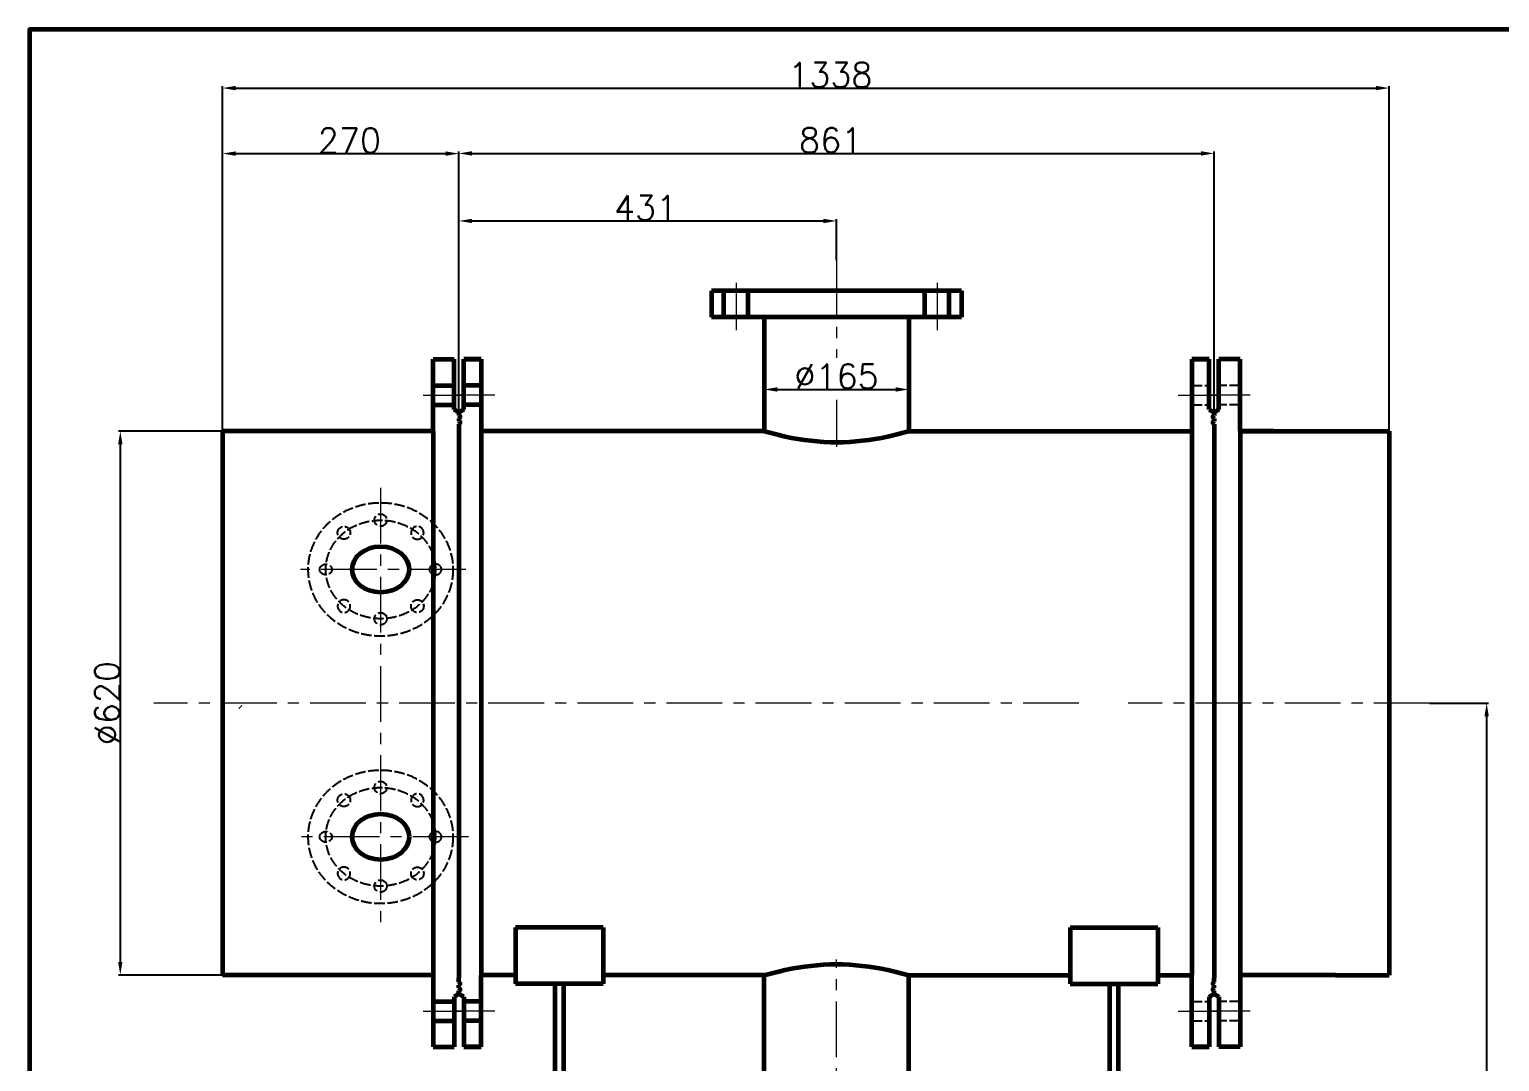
# Paper-space layout '冷却器总图' of a CAD drawing. Header units: millimetres. Extents: x 32 to 2831, y 35 to 4054.
# Drawn here: x 32 to 1708, y 2877 to 4054 of the extents above; entities that cross this region are included whole.
import ezdxf

# ---------------------------------------------------------------- set-up
doc = ezdxf.new("R2010")
doc.units = ezdxf.units.MM
doc.header["$PDMODE"] = 35
doc.header["$PDSIZE"] = -0.5
doc.linetypes.add('ACAD_ISO02W100', pattern=[15, 12, -3])
doc.linetypes.add('CENTERX2', pattern=[101.6, 63.5, -12.7, 12.7, -12.7])
for name, color, linetype, lineweight in [('fuzhuxian2', 20, 'Continuous', 25), ('中心线．点画线', 6, 'CENTERX2', 20), ('粗实线', 250, 'Continuous', 60), ('细实线０.18', 5, 'Continuous', 18), ('虚小', 233, 'ACAD_ISO02W100', 25)]:
    doc.layers.add(name, color=color, linetype=linetype, lineweight=lineweight)
doc.styles.get("Standard").update_dxf_attribs({"font": 'txt', "bigfont": 'gbcbig.shx'})
doc.dimstyles.new('圆引出', dxfattribs={"dimtxt": 28, "dimasz": 15, "dimexe": 2, "dimexo": 0, "dimgap": 1, "dimtad": 1, "dimtoh": 1, "dimdec": 0, "dimtxsty": 'Standard', "dimcen": 2.5, "dimadec": 0, "dimazin": 0, "dimtfac": 1, "dimtdec": 0, "dimtofl": 0, "dimtmove": 0, "dimatfit": 2, "dimfxl": 1, "dimarcsym": 0})

# ---------------------------------------------------------------- blocks, each defined once
blk = doc.blocks.new('*D66')
at = {"layer": 'Defpoints', "color": 0}
for p in [(1383, 3912.4), (522, 3617.1), (1383, 3617.1)]:
    blk.add_point(p, dxfattribs=at)
at = {"layer": '细实线０.18', "color": 0, "lineweight": -2}
for p, q in [((522, 3617.1), (522, 3914.4)), ((537, 3912.4), (1368, 3912.4)), ((1383, 3617.1), (1383, 3914.4))]:
    blk.add_line(p, q, dxfattribs=at)
at = {"layer": '细实线０.18', "color": 0}
for points in [[(537, 3914.9), (537, 3909.9), (522, 3912.4)], [(1368, 3914.9), (1368, 3909.9), (1383, 3912.4)]]:
    blk.add_solid(points, dxfattribs=at)
at = {"layer": '细实线０.18', "color": 0, "insert": (945.8, 3927.4), "char_height": 28, "attachment_point": 5}
blk.add_mtext('861', dxfattribs=at)
blk = doc.blocks.new('*D67')
at = {"layer": 'Defpoints', "color": 0}
for p in [(952.5, 3835.4), (952.5, 3790.8), (522, 3617.1)]:
    blk.add_point(p, dxfattribs=at)
at = {"layer": '细实线０.18', "color": 0, "lineweight": -2}
for p, q in [((522, 3617.1), (522, 3837.4)), ((537, 3835.4), (937.5, 3835.4)), ((952.5, 3790.8), (952.5, 3837.4))]:
    blk.add_line(p, q, dxfattribs=at)
at = {"layer": '细实线０.18', "color": 0}
for points in [[(537, 3837.9), (537, 3832.9), (522, 3835.4)], [(937.5, 3837.9), (937.5, 3832.9), (952.5, 3835.4)]]:
    blk.add_solid(points, dxfattribs=at)
at = {"layer": '细实线０.18', "color": 0, "insert": (734.8, 3850.4), "char_height": 28, "attachment_point": 5}
blk.add_mtext('431', dxfattribs=at)
blk = doc.blocks.new('*D68')
at = {"layer": 'Defpoints', "color": 0}
for p in [(522, 3912.2), (522, 3617.1), (252.5, 3595.7)]:
    blk.add_point(p, dxfattribs=at)
at = {"layer": '细实线０.18', "color": 0, "lineweight": -2}
for p, q in [((252.5, 3595.7), (252.5, 3914.2)), ((267.5, 3912.2), (507, 3912.2)), ((522, 3617.1), (522, 3914.2))]:
    blk.add_line(p, q, dxfattribs=at)
at = {"layer": '细实线０.18', "color": 0}
for points in [[(267.5, 3914.7), (267.5, 3909.7), (252.5, 3912.2)], [(507, 3914.7), (507, 3909.7), (522, 3912.2)]]:
    blk.add_solid(points, dxfattribs=at)
at = {"layer": '细实线０.18', "color": 0, "insert": (397.1, 3927.2), "char_height": 28, "attachment_point": 5}
blk.add_mtext('270', dxfattribs=at)
blk = doc.blocks.new('*D69')
at = {"layer": 'Defpoints', "color": 0}
for p in [(252.5, 3595.7), (135.9, 2975.7), (252.5, 2975.7)]:
    blk.add_point(p, dxfattribs=at)
at = {"layer": '细实线０.18', "color": 0, "lineweight": -2}
for p, q in [((252.5, 3595.7), (133.9, 3595.7)), ((135.9, 3580.7), (135.9, 2990.7)), ((252.5, 2975.7), (133.9, 2975.7))]:
    blk.add_line(p, q, dxfattribs=at)
at = {"layer": '细实线０.18', "color": 0}
for points in [[(133.4, 3580.7), (138.4, 3580.7), (135.9, 3595.7)], [(133.4, 2990.7), (138.4, 2990.7), (135.9, 2975.7)]]:
    blk.add_solid(points, dxfattribs=at)
at = {"layer": '细实线０.18', "color": 0, "insert": (120.9, 3285.7), "char_height": 28, "attachment_point": 5, "rotation": 90}
blk.add_mtext('%%C620', dxfattribs=at)
blk = doc.blocks.new('*D70')
at = {"layer": 'Defpoints', "color": 0}
for p in [(1628.6, 3285.7), (1635.7, 2345.7), (1693.7, 2345.7)]:
    blk.add_point(p, dxfattribs=at)
at = {"layer": '细实线０.18', "color": 0, "lineweight": -2}
for p, q in [((1628.6, 3285.7), (1695.7, 3285.7)), ((1693.7, 3270.7), (1693.7, 2360.7)), ((1635.7, 2345.7), (1695.7, 2345.7))]:
    blk.add_line(p, q, dxfattribs=at)
at = {"layer": '细实线０.18', "color": 0}
for points in [[(1691.2, 3270.7), (1696.2, 3270.7), (1693.7, 3285.7)], [(1691.2, 2360.7), (1696.2, 2360.7), (1693.7, 2345.7)]]:
    blk.add_solid(points, dxfattribs=at)
at = {"layer": '细实线０.18', "color": 0, "insert": (1678.7, 2824.7), "char_height": 28, "attachment_point": 5, "rotation": 90}
blk.add_mtext('940', dxfattribs=at)
blk = doc.blocks.new('*D75')
at = {"layer": 'Defpoints', "color": 0}
for p in [(870, 3660.7), (1035, 3660.7), (1035, 3643.3)]:
    blk.add_point(p, dxfattribs=at)
at = {"layer": '细实线０.18', "color": 0, "lineweight": -2}
for p, q in [((870, 3660.7), (870, 3641.3)), ((1035, 3660.7), (1035, 3641.3)), ((885, 3643.3), (1020, 3643.3))]:
    blk.add_line(p, q, dxfattribs=at)
at = {"layer": '细实线０.18', "color": 0}
for points in [[(885, 3645.8), (885, 3640.8), (870, 3643.3)], [(1020, 3645.8), (1020, 3640.8), (1035, 3643.3)]]:
    blk.add_solid(points, dxfattribs=at)
at = {"layer": '细实线０.18', "color": 0, "insert": (952.5, 3658.3), "char_height": 28, "attachment_point": 5}
blk.add_mtext('%%C165', dxfattribs=at)
blk = doc.blocks.new('*D79')
at = {"layer": 'Defpoints', "color": 0}
for p in [(1582.5, 3986.9), (252.5, 3595.7), (1582.5, 3595.7)]:
    blk.add_point(p, dxfattribs=at)
at = {"layer": 'fuzhuxian2', "color": 0, "lineweight": -2}
for p, q in [((252.5, 3595.7), (252.5, 3988.9)), ((267.5, 3986.9), (1567.5, 3986.9)), ((1582.5, 3595.7), (1582.5, 3988.9))]:
    blk.add_line(p, q, dxfattribs=at)
at = {"layer": 'fuzhuxian2', "color": 0}
for points in [[(267.5, 3989.4), (267.5, 3984.4), (252.5, 3986.9)], [(1567.5, 3989.4), (1567.5, 3984.4), (1582.5, 3986.9)]]:
    blk.add_solid(points, dxfattribs=at)
at = {"layer": 'fuzhuxian2', "color": 0, "insert": (945.4, 4001.9), "char_height": 28, "attachment_point": 5}
blk.add_mtext('1338', dxfattribs=at)

psp = doc.layouts.new('冷却器总图')

# ---------------------------------------------------------------- linework, layer by layer
at = {"layer": '中心线．点画线'}
for p, q in [((952.5, 3790.8), (952.5, 3679.5)), ((837.9, 3764.7), (837.9, 3711)), ((1067.1, 3764.7), (1067.1, 3711)), ((481.1, 3636.7), (528.5, 3636.7)), ((562.9, 3636.7), (515.5, 3636.7)), ((952.5, 3631.3), (952.5, 3578)), ((1342.1, 3636.7), (1389.5, 3636.7)), ((1423.9, 3636.7), (1376.5, 3636.7)), ((432.7, 3531.2), (432.7, 3024.8)), ((529.9, 3438.1), (341.4, 3438.1)), ((1228.6, 3285.7), (174.1, 3285.7)), ((1228.6, 3285.7), (174.1, 3285.7)), ((1628.6, 3285.7), (1284.9, 3285.7)), ((532.9, 3133.3), (338.4, 3133.3)), ((952.5, 2780.6), (952.5, 2993.4)), ((481.1, 2934.7), (528.5, 2934.7)), ((562.9, 2934.7), (515.5, 2934.7)), ((1342.1, 2934.7), (1389.5, 2934.7)), ((1423.9, 2934.7), (1376.5, 2934.7))]:
    psp.add_line(p, q, dxfattribs=at)
at = {"layer": '粗实线'}
for p, q in [((1095, 3755.7), (810, 3755.7)), ((810, 3755.7), (810, 3725.7)), ((823.9, 3725.7), (823.9, 3755.7)), ((851.9, 3725.7), (851.9, 3755.7)), ((1053.1, 3725.7), (1053.1, 3755.7)), ((1081.1, 3725.7), (1081.1, 3755.7)), ((1095, 3755.7), (1095, 3725.7)), ((1095, 3725.7), (810, 3725.7)), ((870, 3725.7), (870, 3595.7)), ((1035, 3725.7), (1035, 3595.7)), ((492.5, 3677.7), (516.5, 3677.7)), ((492.5, 3595.7), (492.5, 3677.7)), ((516.5, 3620.4), (516.5, 3677.7)), ((547.5, 3677.7), (527.5, 3677.7)), ((527.5, 3620.4), (527.5, 3677.7)), ((527.5, 3677.7), (547.5, 3677.7)), ((547.5, 3677.7), (547.5, 3595.7)), ((1357.5, 3677.7), (1377.5, 3677.7)), ((1377.5, 3677.7), (1357.5, 3677.7)), ((1357.5, 3677.7), (1357.5, 3595.7)), ((1377.5, 3620.4), (1377.5, 3677.7)), ((1412.5, 3677.7), (1388.5, 3677.7)), ((1388.5, 3620.4), (1388.5, 3677.7)), ((1412.5, 3595.7), (1412.5, 3677.7)), ((492.5, 3647.7), (516.5, 3647.7)), ((547.5, 3647.7), (527.5, 3647.7)), ((492.5, 3625.7), (516.5, 3625.7)), ((547.5, 3625.7), (527.5, 3625.7)), ((522, 3617.1), (516.5, 3620.4)), ((527.5, 3620.4), (522, 3617.1)), ((522, 3617.1), (522, 3613.7)), ((522, 3610.3), (522, 3607.2)), ((522, 3603.8), (522, 3599)), ((1377.5, 3620.4), (1383, 3617.1)), ((1388.5, 3620.4), (1383, 3617.1)), ((1383, 3617.1), (1383, 3613.7)), ((1383, 3610.3), (1383, 3607.2)), ((1383, 3603.8), (1383, 3599)), ((492.5, 3595.7), (252.5, 3595.7)), ((252.5, 3595.7), (252.5, 2975.7)), ((492.5, 3595.7), (492.5, 2975.7)), ((522, 3599), (522, 2972.4)), ((551.5, 3595.7), (547.5, 3595.7)), ((547.5, 3595.7), (547.5, 2975.7)), ((676.7, 3595.7), (551.5, 3595.7)), ((756.7, 3595.7), (676.7, 3595.7)), ((870, 3595.7), (756.7, 3595.7)), ((1035, 3595.7), (1357.5, 3595.7)), ((1357.5, 3595.7), (1357.5, 2975.7)), ((1383, 3599), (1383, 2972.4)), ((1451.2, 3595.7), (1412.5, 3595.7)), ((1412.5, 3595.7), (1582.5, 3595.7)), ((1412.5, 3595.7), (1412.5, 2975.7)), ((1582.5, 3595.7), (1582.5, 2975.7)), ((273.2, 3280.7), (272.5, 3281.4)), ((686.3, 3030.1), (586.3, 3030.1)), ((586.3, 3030.1), (586.3, 2975.7)), ((686.3, 3030.1), (686.3, 2975.7)), ((1218.7, 3030.1), (1318.7, 3030.1)), ((1218.7, 3030.1), (1218.7, 2975.7)), ((1318.7, 3030.1), (1318.7, 2975.7)), ((383.8, 2975.7), (252.5, 2975.7)), ((420.3, 2975.7), (383.8, 2975.7)), ((492.5, 2975.7), (420.3, 2975.7)), ((492.5, 2975.7), (492.5, 2893.7)), ((522, 2967.6), (522, 2972.4)), ((551.5, 2975.7), (547.5, 2975.7)), ((547.5, 2893.7), (547.5, 2975.7)), ((586.3, 2975.7), (551.5, 2975.7)), ((586.3, 2975.7), (586.3, 2965.7)), ((686.3, 2975.7), (686.3, 2965.7)), ((870, 2975.7), (686.3, 2975.7)), ((756.7, 2975.7), (686.3, 2975.7)), ((870, 2845.7), (870, 2975.7)), ((1035, 2975.7), (1193.2, 2975.7)), ((1035, 2845.7), (1035, 2975.7)), ((1193.2, 2975.7), (1218.7, 2975.7)), ((1218.7, 2975.7), (1218.7, 2965.7)), ((1318.7, 2975.7), (1318.7, 2965.7)), ((1318.7, 2975.7), (1357.5, 2975.7)), ((1357.5, 2893.7), (1357.5, 2975.7)), ((1383, 2967.6), (1383, 2972.4)), ((1412.5, 2975.7), (1412.5, 2893.7)), ((1451.2, 2975.7), (1412.5, 2975.7)), ((1521.2, 2975.7), (1441.4, 2975.7)), ((1521.2, 2975.7), (1582.5, 2975.7)), ((522, 2954.3), (516.5, 2951)), ((516.5, 2951), (516.5, 2893.7)), ((522, 2961.1), (522, 2964.2)), ((522, 2954.3), (522, 2957.7)), ((527.5, 2951), (522, 2954.3)), ((527.5, 2951), (527.5, 2893.7)), ((686.3, 2965.7), (586.3, 2965.7)), ((631.3, 2965.7), (631.3, 2825.7)), ((641.3, 2965.7), (641.3, 2825.7)), ((1218.7, 2965.7), (1318.7, 2965.7)), ((1263.7, 2965.7), (1263.7, 2825.7)), ((1273.7, 2965.7), (1273.7, 2825.7)), ((1377.5, 2951), (1383, 2954.3)), ((1377.5, 2951), (1377.5, 2893.7)), ((1383, 2961.1), (1383, 2964.2)), ((1383, 2954.3), (1383, 2957.7)), ((1383, 2954.3), (1388.5, 2951)), ((1388.5, 2951), (1388.5, 2893.7)), ((492.5, 2945.7), (516.5, 2945.7)), ((547.5, 2945.7), (527.5, 2945.7)), ((492.5, 2923.7), (516.5, 2923.7)), ((547.5, 2923.7), (527.5, 2923.7)), ((492.5, 2893.7), (516.5, 2893.7)), ((547.5, 2893.7), (527.5, 2893.7)), ((527.5, 2893.7), (547.5, 2893.7)), ((1357.5, 2893.7), (1377.5, 2893.7)), ((1377.5, 2893.7), (1357.5, 2893.7)), ((1412.5, 2893.7), (1388.5, 2893.7))]:
    psp.add_line(p, q, dxfattribs=at)
psp.add_lwpolyline([(32.3, 34.8), (2831.4, 34.8), (2831.4, 4053.8), (32.3, 4053.8)], close=True, dxfattribs=at)
for centre, start, end in [((521.7, 3612), 279.9255, 80.0745), ((521.7, 3605.5), 279.9255, 80.0745), ((1383.3, 3612), 99.9255, 260.0745), ((1383.3, 3605.5), 99.9255, 260.0745), ((521.7, 2965.9), 279.9255, 80.0745), ((1383.3, 2965.9), 99.9255, 260.0745), ((521.7, 2959.4), 279.9255, 80.0745), ((1383.3, 2959.4), 99.9255, 260.0745)]:
    psp.add_arc(centre, 1.74, start, end, dxfattribs=at)
for centre in [(432.7, 3438.1), (432.7, 3133.3)]:
    psp.add_ellipse(centre, major_axis=(32.5, 0), ratio=0.805029, dxfattribs=at)
for points in [[(870, 3595.7), (894.1, 3589.8), (952.5, 3583.3), (1010.9, 3589.8), (1035, 3595.7)], [(870, 2975.7), (894.1, 2981.6), (952.5, 2988.1), (1010.9, 2981.6), (1035, 2975.7)]]:
    psp.add_spline(points, degree=3, dxfattribs=at)
at = {"layer": '细实线０.18'}
for p, q in [((637.1, 3595.7), (650.7, 3595.7)), ((1255.1, 3594.8), (1254.2, 3595.7)), ((810, 2975.7), (769.1, 2975.7))]:
    psp.add_line(p, q, dxfattribs=at)
at = {"layer": '虚小'}
for p, q in [((1357.5, 3647.7), (1377.5, 3647.7)), ((1412.5, 3647.7), (1388.5, 3647.7)), ((1357.5, 3625.7), (1377.5, 3625.7)), ((1412.5, 3625.7), (1388.5, 3625.7)), ((1357.5, 2945.7), (1377.5, 2945.7)), ((1412.5, 2945.7), (1388.5, 2945.7)), ((1357.5, 2923.7), (1377.5, 2923.7)), ((1412.5, 2923.7), (1388.5, 2923.7))]:
    psp.add_line(p, q, dxfattribs=at)
for centre in [(432.7, 3494.3), (432.7, 3381.9), (432.7, 3189.5), (432.7, 3077.1)]:
    psp.add_circle(centre, 7, dxfattribs=at)
for centre, major_axis, ratio in [((390.9, 3479.9), (1.54, 7.09), 0.996304), ((370.2, 3438.1), (-7, 0), 0.864496), ((474.6, 3396.3), (-1.54, -7.09), 0.996304), ((390.9, 3175.1), (1.54, 7.09), 0.996304), ((370.2, 3133.3), (-7, 0), 0.864496), ((474.6, 3091.5), (-1.54, -7.09), 0.996304)]:
    psp.add_ellipse(centre, major_axis=major_axis, ratio=ratio, dxfattribs=at)
at = {"layer": '虚小', "extrusion": (0, 0, -1)}
for centre, major_axis, ratio in [((474.6, 3479.9), (-1.54, 7.09), 0.996304), ((495.2, 3438.1), (7, 0), 0.864496), ((390.9, 3396.3), (1.54, -7.09), 0.996304), ((474.6, 3175.1), (-1.54, 7.09), 0.996304), ((495.2, 3133.3), (7, 0), 0.864496), ((390.9, 3091.5), (1.54, -7.09), 0.996304)]:
    psp.add_ellipse(centre, major_axis=major_axis, ratio=ratio, dxfattribs=at)
at = {"layer": '虚小'}
for points, knots in [([(515.2, 3438.1), (515.2, 3441.2), (515, 3444.4), (514.1, 3451.6), (513.1, 3455.7), (510.6, 3463.7), (509, 3467.5), (505.3, 3474.7), (503.2, 3478.1), (498.5, 3484.4), (495.9, 3487.3), (490.5, 3492.7), (487.6, 3495.2), (481.7, 3499.6), (478.6, 3501.6), (470.5, 3506.1), (465.4, 3508.3), (455.1, 3511.6), (449.8, 3512.8), (439.2, 3514.2), (433.9, 3514.4), (423.2, 3513.9), (417.9, 3513.2), (407.4, 3510.8), (402.2, 3509.1), (392.1, 3504.7), (387.2, 3502), (378.8, 3496.1), (375.2, 3493.1), (368.6, 3486.4), (365.5, 3482.6), (360, 3474.5), (357.6, 3470.1), (354.1, 3461.6), (352.8, 3457.6), (351, 3449.4), (350.4, 3445.1), (350.1, 3436.7), (350.3, 3432.4), (351.5, 3424), (352.5, 3419.9), (355, 3412), (356.7, 3408.2), (360.4, 3401), (362.6, 3397.6), (367.4, 3391.3), (370, 3388.4), (375.4, 3383), (378.3, 3380.6), (384.4, 3376.2), (387.5, 3374.2), (395.6, 3369.8), (400.7, 3367.7), (411.1, 3364.4), (416.4, 3363.3), (427.1, 3362), (432.5, 3361.8), (443.2, 3362.4), (448.6, 3363.2), (459.1, 3365.7), (464.3, 3367.5), (474.4, 3372.1), (479.3, 3374.9), (487.6, 3380.9), (491.1, 3384), (497.7, 3390.7), (500.7, 3394.5), (506, 3402.7), (508.3, 3407.1), (511.7, 3415.6), (512.9, 3419.6), (514.6, 3427.8), (515.1, 3432), (515.2, 3436.9), (515.2, 3437.5), (515.2, 3438.1)], [0, 0, 0, 0, 0.106364, 0.106364, 0.249972, 0.249972, 0.39358, 0.39358, 0.537188, 0.537188, 0.680796, 0.680796, 0.824404, 0.824404, 0.968012, 0.968012, 1.188151, 1.188151, 1.408289, 1.408289, 1.628428, 1.628428, 1.848566, 1.848566, 2.068705, 2.068705, 2.288844, 2.288844, 2.466433, 2.466433, 2.644022, 2.644022, 2.821611, 2.821611, 2.965753, 2.965753, 3.109895, 3.109895, 3.254037, 3.254037, 3.398179, 3.398179, 3.542321, 3.542321, 3.686463, 3.686463, 3.830605, 3.830605, 3.974747, 3.974747, 4.118889, 4.118889, 4.340257, 4.340257, 4.561624, 4.561624, 4.782992, 4.782992, 5.004359, 5.004359, 5.225727, 5.225727, 5.447095, 5.447095, 5.622935, 5.622935, 5.798775, 5.798775, 5.974615, 5.974615, 6.11848, 6.11848, 6.262345, 6.262345, 6.283185, 6.283185, 6.283185, 6.283185]), ([(495.2, 3438.1), (495.2, 3440.4), (495.1, 3442.6), (494.5, 3447.1), (494, 3449.3), (492.3, 3455.9), (490.5, 3460.1), (487.2, 3465.8), (486.1, 3467.6), (483.4, 3471.3), (481.7, 3473.2), (478.3, 3476.7), (476.5, 3478.4), (469.9, 3483.7), (464.7, 3486.7), (456.1, 3490.3), (452.9, 3491.4), (447, 3492.9), (444.4, 3493.4), (439.1, 3494), (436.4, 3494.2), (430.4, 3494.3), (427.1, 3494.1), (421.2, 3493.4), (418.6, 3492.9), (413.5, 3491.6), (411, 3490.9), (402.4, 3487.6), (396.5, 3484.4), (388.4, 3478), (385.9, 3475.5), (381.7, 3470.8), (380, 3468.6), (377, 3463.8), (375.7, 3461.4), (374, 3457.4), (373.4, 3456), (372.5, 3453.1), (372, 3451.7), (371.4, 3449), (371.1, 3447.7), (370.7, 3445.1), (370.5, 3443.8), (370.3, 3440.9), (370.2, 3439.3), (370.2, 3435.4), (370.4, 3433.1), (371.1, 3428.6), (371.5, 3426.4), (373.4, 3419.8), (375.2, 3415.6), (378.6, 3409.8), (379.8, 3408.1), (382.3, 3404.7), (383.7, 3403.1), (388.6, 3397.9), (392.5, 3394.7), (399.4, 3390.4), (402.2, 3388.9), (407.5, 3386.6), (410, 3385.7), (414.9, 3384.2), (417.4, 3383.6), (427, 3381.8), (434.2, 3381.6), (444.1, 3382.8), (446.9, 3383.3), (452.3, 3384.7), (455, 3385.5), (463.8, 3388.9), (469.6, 3392.2), (478, 3399), (480.9, 3402), (484.7, 3406.8), (485.9, 3408.5), (488.3, 3412.1), (489.4, 3414.1), (491.2, 3418.1), (492, 3420.1), (493.2, 3423.6), (493.6, 3425.2), (494.8, 3430.5), (495.2, 3434.3), (495.2, 3438.1)], [0, 0, 0, 0, 0.106695, 0.106695, 0.213389, 0.213389, 0.432551, 0.432551, 0.5349, 0.5349, 0.659349, 0.659349, 0.783799, 0.783799, 1.092458, 1.092458, 1.270745, 1.270745, 1.411808, 1.411808, 1.552872, 1.552872, 1.728868, 1.728868, 1.867019, 1.867019, 2.00517, 2.00517, 2.351056, 2.351056, 2.529827, 2.529827, 2.667039, 2.667039, 2.804251, 2.804251, 2.876285, 2.876285, 2.94832, 2.94832, 3.010193, 3.010193, 3.072067, 3.072067, 3.148434, 3.148434, 3.256528, 3.256528, 3.364622, 3.364622, 3.584168, 3.584168, 3.68894, 3.68894, 3.793713, 3.793713, 4.048624, 4.048624, 4.213362, 4.213362, 4.349878, 4.349878, 4.486394, 4.486394, 4.863834, 4.863834, 5.012677, 5.012677, 5.16152, 5.16152, 5.504346, 5.504346, 5.711091, 5.711091, 5.812119, 5.812119, 5.923913, 5.923913, 6.024875, 6.024875, 6.104201, 6.104201, 6.283185, 6.283185, 6.283185, 6.283185]), ([(515.2, 3133.3), (515.2, 3136.4), (515, 3139.6), (514.1, 3146.8), (513.1, 3150.9), (510.6, 3158.8), (509, 3162.6), (505.3, 3169.9), (503.2, 3173.3), (498.5, 3179.6), (495.9, 3182.5), (490.5, 3187.9), (487.6, 3190.4), (481.7, 3194.8), (478.6, 3196.8), (470.5, 3201.3), (465.4, 3203.5), (455.1, 3206.8), (449.8, 3208), (439.2, 3209.4), (433.9, 3209.6), (423.2, 3209.1), (417.9, 3208.4), (407.4, 3206), (402.2, 3204.3), (392.1, 3199.9), (387.2, 3197.2), (378.8, 3191.3), (375.2, 3188.3), (368.6, 3181.5), (365.5, 3177.8), (360, 3169.7), (357.6, 3165.3), (354.1, 3156.7), (352.8, 3152.8), (351, 3144.5), (350.4, 3140.3), (350.1, 3131.9), (350.3, 3127.6), (351.5, 3119.2), (352.5, 3115.1), (355, 3107.2), (356.7, 3103.4), (360.4, 3096.2), (362.6, 3092.8), (367.4, 3086.5), (370, 3083.6), (375.4, 3078.2), (378.3, 3075.8), (384.4, 3071.4), (387.5, 3069.4), (395.6, 3065), (400.7, 3062.9), (411.1, 3059.6), (416.4, 3058.5), (427.1, 3057.1), (432.5, 3057), (443.2, 3057.6), (448.6, 3058.4), (459.1, 3060.9), (464.3, 3062.7), (474.4, 3067.3), (479.3, 3070.1), (487.6, 3076.1), (491.1, 3079.2), (497.7, 3085.9), (500.7, 3089.7), (506, 3097.8), (508.3, 3102.3), (511.7, 3110.8), (512.9, 3114.8), (514.6, 3123), (515.1, 3127.2), (515.2, 3132.1), (515.2, 3132.7), (515.2, 3133.3)], [0, 0, 0, 0, 0.106364, 0.106364, 0.249972, 0.249972, 0.39358, 0.39358, 0.537188, 0.537188, 0.680796, 0.680796, 0.824404, 0.824404, 0.968012, 0.968012, 1.188151, 1.188151, 1.408289, 1.408289, 1.628428, 1.628428, 1.848566, 1.848566, 2.068705, 2.068705, 2.288844, 2.288844, 2.466433, 2.466433, 2.644022, 2.644022, 2.821611, 2.821611, 2.965753, 2.965753, 3.109895, 3.109895, 3.254037, 3.254037, 3.398179, 3.398179, 3.542321, 3.542321, 3.686463, 3.686463, 3.830605, 3.830605, 3.974747, 3.974747, 4.118889, 4.118889, 4.340257, 4.340257, 4.561624, 4.561624, 4.782992, 4.782992, 5.004359, 5.004359, 5.225727, 5.225727, 5.447095, 5.447095, 5.622935, 5.622935, 5.798775, 5.798775, 5.974615, 5.974615, 6.11848, 6.11848, 6.262345, 6.262345, 6.283185, 6.283185, 6.283185, 6.283185]), ([(495.2, 3133.3), (495.2, 3135.5), (495.1, 3137.8), (494.5, 3142.3), (494, 3144.5), (492.3, 3151.1), (490.5, 3155.3), (487.2, 3161), (486.1, 3162.8), (483.4, 3166.4), (481.7, 3168.3), (478.3, 3171.9), (476.5, 3173.6), (469.9, 3178.9), (464.7, 3181.9), (456.1, 3185.5), (452.9, 3186.6), (447, 3188), (444.4, 3188.5), (439.1, 3189.2), (436.4, 3189.4), (430.4, 3189.5), (427.1, 3189.3), (421.2, 3188.6), (418.6, 3188.1), (413.5, 3186.8), (411, 3186.1), (402.4, 3182.8), (396.5, 3179.6), (388.4, 3173.2), (385.9, 3170.7), (381.7, 3166), (380, 3163.7), (377, 3159), (375.7, 3156.5), (374, 3152.6), (373.4, 3151.2), (372.5, 3148.3), (372, 3146.9), (371.4, 3144.1), (371.1, 3142.9), (370.7, 3140.3), (370.5, 3139), (370.3, 3136.1), (370.2, 3134.5), (370.2, 3130.6), (370.4, 3128.3), (371.1, 3123.8), (371.5, 3121.6), (373.4, 3114.9), (375.2, 3110.7), (378.6, 3105), (379.8, 3103.3), (382.3, 3099.9), (383.7, 3098.3), (388.6, 3093.1), (392.5, 3089.9), (399.4, 3085.6), (402.2, 3084.1), (407.5, 3081.8), (410, 3080.9), (414.9, 3079.4), (417.4, 3078.8), (427, 3077), (434.2, 3076.8), (444.1, 3078), (446.9, 3078.5), (452.3, 3079.9), (455, 3080.7), (463.8, 3084.1), (469.6, 3087.4), (478, 3094.2), (480.9, 3097.1), (484.7, 3102), (485.9, 3103.6), (488.3, 3107.3), (489.4, 3109.3), (491.2, 3113.3), (492, 3115.3), (493.2, 3118.8), (493.6, 3120.4), (494.8, 3125.7), (495.2, 3129.5), (495.2, 3133.3)], [0, 0, 0, 0, 0.106695, 0.106695, 0.213389, 0.213389, 0.432551, 0.432551, 0.5349, 0.5349, 0.659349, 0.659349, 0.783799, 0.783799, 1.092458, 1.092458, 1.270745, 1.270745, 1.411808, 1.411808, 1.552872, 1.552872, 1.728868, 1.728868, 1.867019, 1.867019, 2.00517, 2.00517, 2.351056, 2.351056, 2.529827, 2.529827, 2.667039, 2.667039, 2.804251, 2.804251, 2.876285, 2.876285, 2.94832, 2.94832, 3.010193, 3.010193, 3.072067, 3.072067, 3.148434, 3.148434, 3.256528, 3.256528, 3.364622, 3.364622, 3.584168, 3.584168, 3.68894, 3.68894, 3.793713, 3.793713, 4.048624, 4.048624, 4.213362, 4.213362, 4.349878, 4.349878, 4.486394, 4.486394, 4.863834, 4.863834, 5.012677, 5.012677, 5.16152, 5.16152, 5.504346, 5.504346, 5.711091, 5.711091, 5.812119, 5.812119, 5.923913, 5.923913, 6.024875, 6.024875, 6.104201, 6.104201, 6.283185, 6.283185, 6.283185, 6.283185])]:
    psp.add_open_spline(points, degree=3, knots=knots, dxfattribs=at)

# ---------------------------------------------------------------- dimensions: what is measured, and where the dimension line sits
at = {"layer": 'fuzhuxian2'}
dim = psp.add_linear_dim(base=(1582.5, 3986.9), p1=(252.5, 3595.7), p2=(1582.5, 3595.7), text='1338', dimstyle='圆引出', dxfattribs=at)
dim.commit()
dim.dimension.update_dxf_attribs({"geometry": '*D79', "text_midpoint": (945.4, 3986.9), "dimtype": 160})
at = {"layer": '细实线０.18'}
for base, p1, p2, picture, middle in [((521.9908536, 3912.1643619), (252.4908536, 3595.702208), (521.9908536, 3617.0646295), '*D68', (397.1116499, 3912.1643619)), ((1383, 3912.4), (522, 3617.1), (1383, 3617.1), '*D66', (945.8, 3912.4)), ((952.4913, 3835.3785), (521.9909, 3617.0646), (952.4913, 3790.7998), '*D67', (734.7903, 3835.3785))]:
    dim = psp.add_linear_dim(base=base, p1=p1, p2=p2, dimstyle='圆引出', dxfattribs=at)
    dim.commit()
    dim.dimension.update_dxf_attribs({"geometry": picture, "text_midpoint": middle, "dimtype": 160})
dim = psp.add_linear_dim(base=(1035, 3643.3), p1=(870, 3660.7), p2=(1035, 3660.7), text='%%C165', dimstyle='圆引出', dxfattribs=at)
dim.commit()
dim.dimension.update_dxf_attribs({"geometry": '*D75', "text_midpoint": (952.5, 3643.3), "dimtype": 160})
dim = psp.add_linear_dim(base=(135.9, 2975.7), p1=(252.5, 3595.7), p2=(252.5, 2975.7), angle=90, text='%%C620', dimstyle='圆引出', dxfattribs=at)
dim.commit()
dim.dimension.update_dxf_attribs({"geometry": '*D69', "text_midpoint": (135.9, 3285.7), "dimtype": 160})
dim = psp.add_linear_dim(base=(1693.7, 2345.7), p1=(1628.6, 3285.7), p2=(1635.7, 2345.7), angle=90, dimstyle='圆引出', dxfattribs=at)
dim.commit()
dim.dimension.update_dxf_attribs({"geometry": '*D70', "text_midpoint": (1693.7, 2824.7), "dimtype": 160})

doc.saveas('drawing.dxf')
